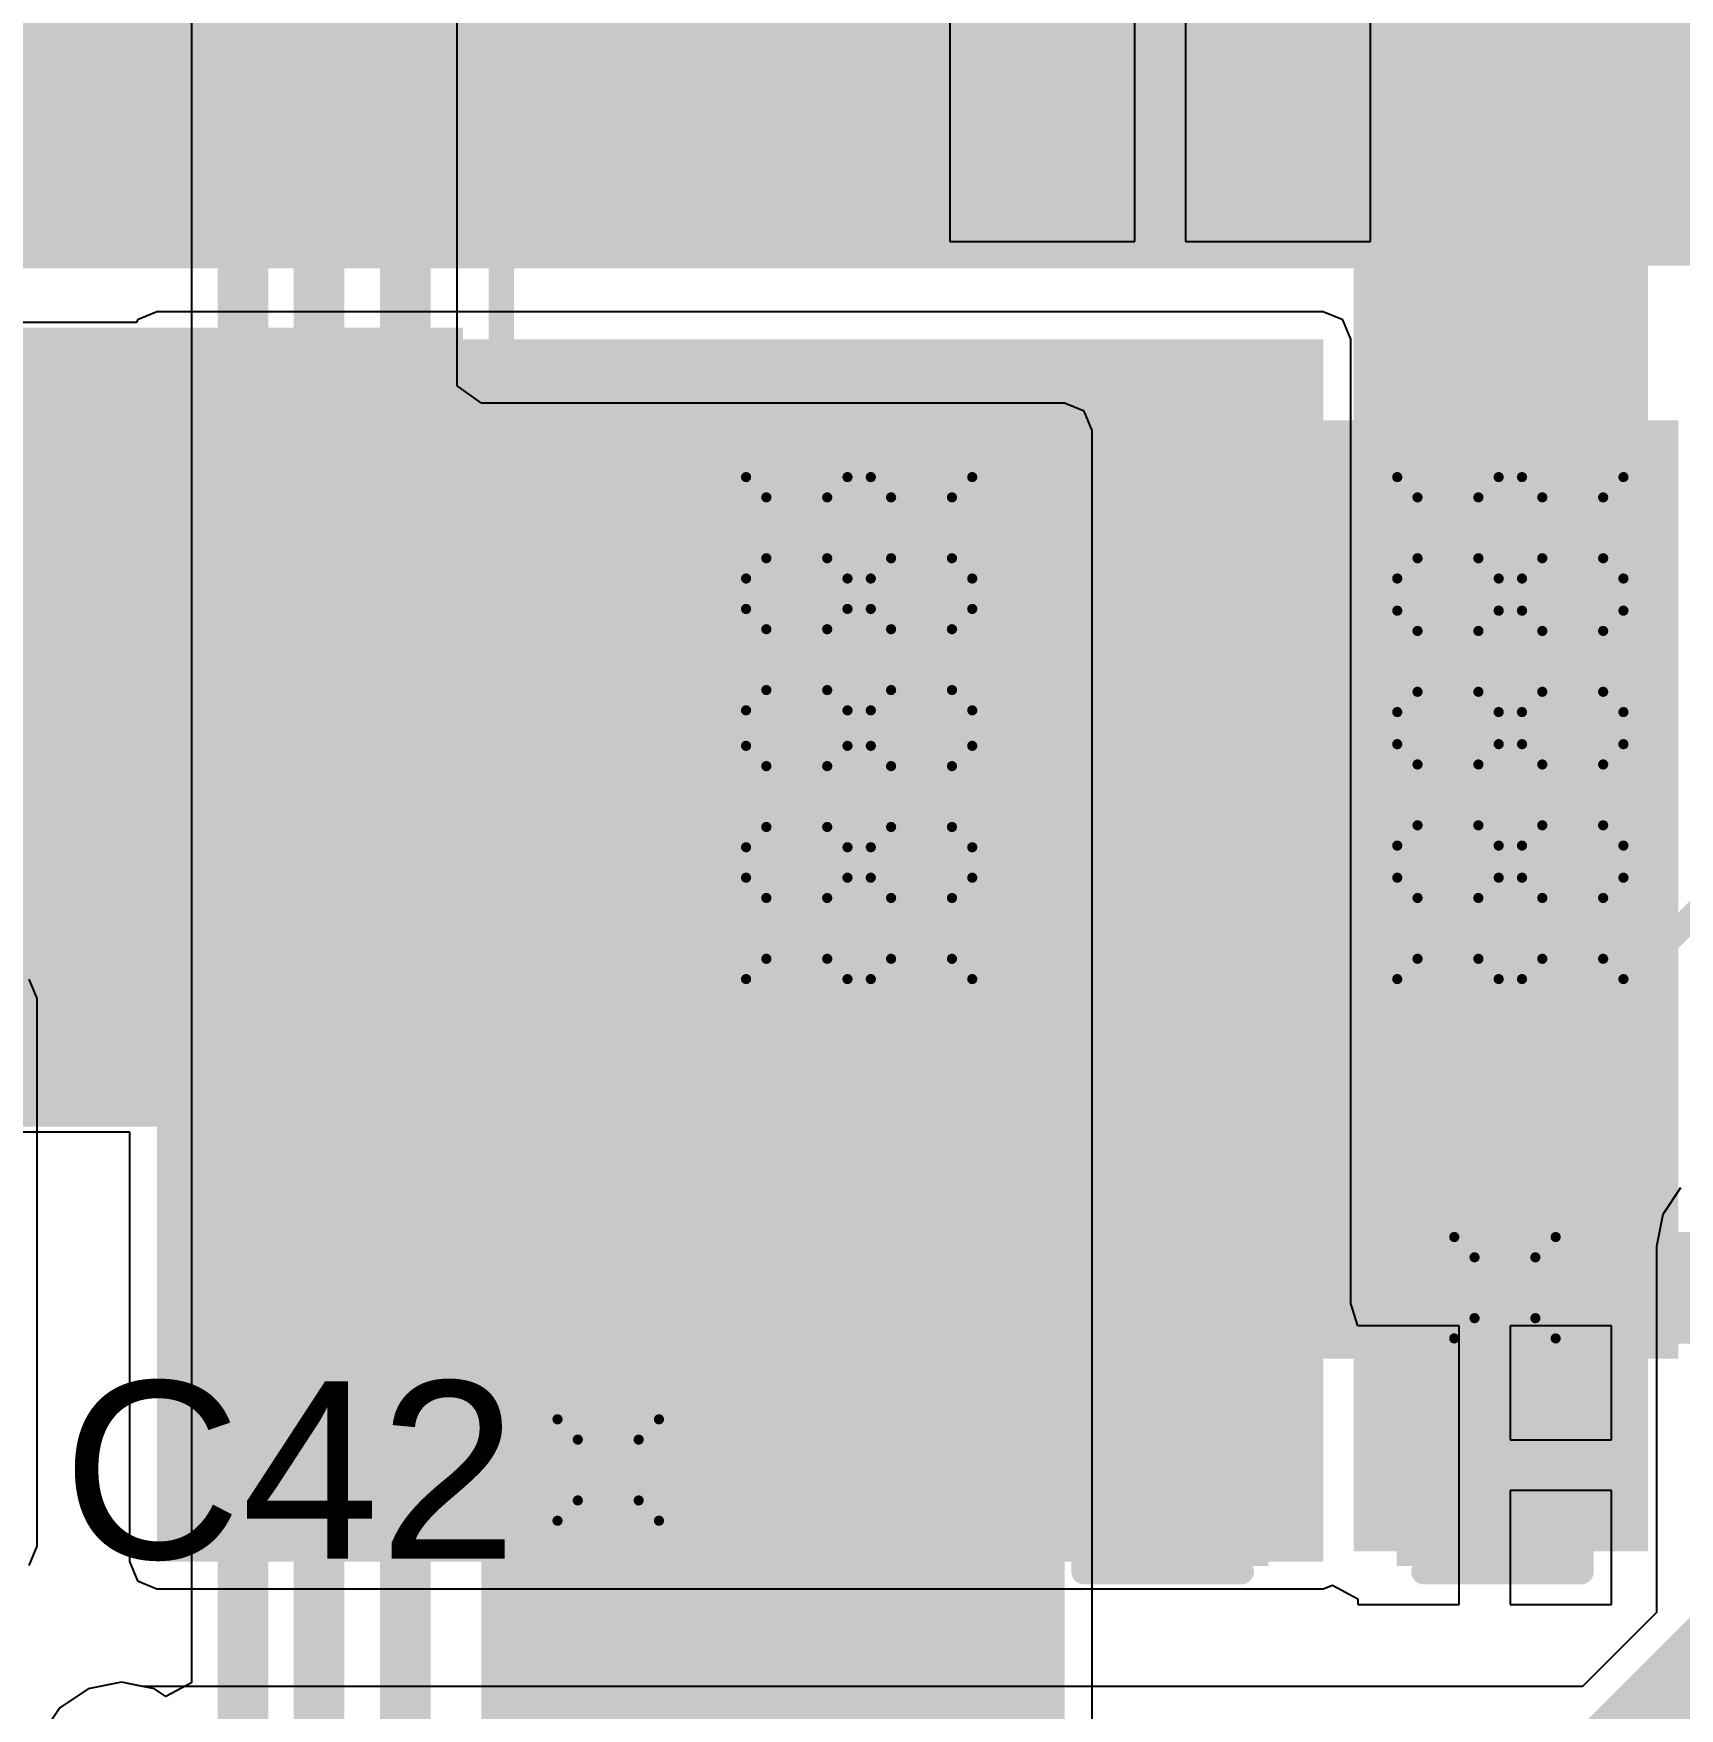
# Model space of a CAD drawing. Header units: inches. Extents: x -0.3 to 9.9, y -0.4 to 5.
# Drawn here: x 3.3147 to 3.6392, y 1.77 to 2.1003 of the extents above; entities that cross this region are included whole.
import ezdxf

# ---------------------------------------------------------------- set-up
doc = ezdxf.new("R2010")
doc.units = ezdxf.units.IN
doc.header["$MEASUREMENT"] = 0
for name, color, linetype in [('Bottom Layer', 5, 'Continuous'), ('Bottom Solder', 6, 'Continuous'), ('Drill Drawing', 1, 'Continuous'), ('Top Layer', 1, 'Continuous'), ('Top Overlay', 2, 'Continuous'), ('Top Paste', 8, 'Continuous'), ('Top Solder', 216, 'Continuous'), ('Via Holes', 16, 'Continuous')]:
    doc.layers.add(name, color=color, linetype=linetype)
doc.styles.add('Arial', font='', dxfattribs={"height": 0.2})
doc.styles.get('Arial').set_extended_font_data('Arial')

# ---------------------------------------------------------------- blocks, each defined once
blk = doc.blocks.new('20SVPF120M_42')
at = {"layer": 'Top Layer'}
for points in [[(-0.17913, 0.0315), (-0.04134, 0.0315), (-0.04134, -0.0315), (-0.17913, -0.0315)], [(0.04134, 0.0315), (0.17913, 0.0315), (0.17913, -0.0315), (0.04134, -0.0315)]]:
    blk.add_hatch(color=1, dxfattribs=at).paths.add_polyline_path(points)
at = {"layer": 'Top Paste'}
for points in [[(-0.17913, 0.0315), (-0.04134, 0.0315), (-0.04134, -0.0315), (-0.17913, -0.0315)], [(0.04134, 0.0315), (0.17913, 0.0315), (0.17913, -0.0315), (0.04134, -0.0315)]]:
    blk.add_hatch(color=8, dxfattribs=at).paths.add_polyline_path(points)
at = {"layer": 'Top Solder'}
for points in [[(-0.18313, 0.0355), (-0.03734, 0.0355), (-0.03734, -0.0355), (-0.18313, -0.0355)], [(0.03734, 0.0355), (0.18313, 0.0355), (0.18313, -0.0355), (0.03734, -0.0355)]]:
    blk.add_hatch(color=216, dxfattribs=at).paths.add_polyline_path(points)
at = {"layer": 'Top Overlay', "const_width": 0.005}
for points in [[(-0.07677, 0.12992), (-0.12992, 0.07677)], [(-0.07677, 0.12992), (0.12992, 0.12992)], [(-0.12992, 0.07677), (-0.12992, 0.04528)], [(-0.153, 0.064), (-0.153, 0.043)], [(-0.162, 0.053), (-0.144, 0.053)], [(-0.12992, -0.04528), (-0.12992, -0.07677)], [(-0.12992, -0.07677), (-0.07677, -0.12992)]]:
    blk.add_lwpolyline(points, dxfattribs=at)
at = {"layer": 'Top Overlay', "const_width": 0.0025}
for points in [[(-0.07802, 0.12992, 1), (-0.07552, 0.12992, 1)], [(-0.07802, 0.12992, 1), (-0.07552, 0.12992, 1)], [(-0.13117, 0.07677, 1), (-0.12867, 0.07677, 1)], [(-0.13117, 0.07677, 1), (-0.12867, 0.07677, 1)], [(-0.15425, 0.064, 1), (-0.15175, 0.064, 1)], [(-0.16325, 0.053, 1), (-0.16075, 0.053, 1)], [(-0.14525, 0.053, 1), (-0.14275, 0.053, 1)], [(-0.13117, 0.04528, 1), (-0.12867, 0.04528, 1)], [(-0.15425, 0.043, 1), (-0.15175, 0.043, 1)], [(-0.13117, -0.04528, 1), (-0.12867, -0.04528, 1)], [(-0.13117, -0.07677, 1), (-0.12867, -0.07677, 1)], [(-0.13117, -0.07677, 1), (-0.12867, -0.07677, 1)]]:
    blk.add_lwpolyline(points, format="xyb", close=True, dxfattribs=at)
blk = doc.blocks.new('SOT__223_59')
at = {"layer": 'Top Layer'}
blk.add_hatch(color=1, dxfattribs=at).paths.add_polyline_path([(-0.0748, 0.15945), (0.0748, 0.15945), (0.0748, 0.08071), (-0.0748, 0.08071)])
at = {"layer": 'Top Paste'}
blk.add_hatch(color=8, dxfattribs=at).paths.add_polyline_path([(-0.0748, 0.15945), (0.0748, 0.15945), (0.0748, 0.08071), (-0.0748, 0.08071)])
at = {"layer": 'Top Solder'}
blk.add_hatch(color=216, dxfattribs=at).paths.add_polyline_path([(-0.0788, 0.16345), (0.0788, 0.16345), (0.0788, 0.07671), (-0.0788, 0.07671)])
blk = doc.blocks.new('C___0603_212')
at = {"layer": 'Top Layer'}
for points in [[(-0.015, 0.0175), (-0.015, -0.0175), (-0.045, -0.0175), (-0.045, 0.0175)], [(0.045, 0.0175), (0.045, -0.0175), (0.015, -0.0175), (0.015, 0.0175)]]:
    blk.add_hatch(color=1, dxfattribs=at).paths.add_polyline_path(points)
at = {"layer": 'Top Paste'}
for points in [[(-0.015, 0.0175), (-0.015, -0.0175), (-0.045, -0.0175), (-0.045, 0.0175)], [(0.045, 0.0175), (0.045, -0.0175), (0.015, -0.0175), (0.015, 0.0175)]]:
    blk.add_hatch(color=8, dxfattribs=at).paths.add_polyline_path(points)
at = {"layer": 'Top Solder'}
for points in [[(-0.01264, 0.01986), (-0.01264, -0.01986), (-0.04736, -0.01986), (-0.04736, 0.01986)], [(0.04736, 0.01986), (0.04736, -0.01986), (0.01264, -0.01986), (0.01264, 0.01986)]]:
    blk.add_hatch(color=216, dxfattribs=at).paths.add_polyline_path(points)
at = {"layer": 'Top Overlay', "const_width": 0.005}
for points in [[(-0.018, 0.021), (-0.049, 0.021)], [(-0.049, 0.021), (-0.049, -0.021)], [(0.049, 0.021), (0.018, 0.021)], [(0.049, 0.021), (0.049, -0.021)], [(-0.018, -0.021), (-0.049, -0.021)], [(0.049, -0.021), (0.018, -0.021)]]:
    blk.add_lwpolyline(points, dxfattribs=at)
at = {"layer": 'Top Overlay', "const_width": 0.0025}
for points in [[(-0.05025, 0.021, 1), (-0.04775, 0.021, 1)], [(-0.05025, 0.021, 1), (-0.04775, 0.021, 1)], [(-0.01925, 0.021, 1), (-0.01675, 0.021, 1)], [(0.01675, 0.021, 1), (0.01925, 0.021, 1)], [(0.04775, 0.021, 1), (0.05025, 0.021, 1)], [(0.04775, 0.021, 1), (0.05025, 0.021, 1)], [(-0.05025, -0.021, 1), (-0.04775, -0.021, 1)], [(-0.05025, -0.021, 1), (-0.04775, -0.021, 1)], [(-0.01925, -0.021, 1), (-0.01675, -0.021, 1)], [(0.01675, -0.021, 1), (0.01925, -0.021, 1)], [(0.04775, -0.021, 1), (0.05025, -0.021, 1)], [(0.04775, -0.021, 1), (0.05025, -0.021, 1)]]:
    blk.add_lwpolyline(points, format="xyb", close=True, dxfattribs=at)

msp = doc.modelspace()

# ---------------------------------------------------------------- hatches: boundary and pattern name
at = {"layer": 'Bottom Layer'}
for points in [[(3.403, 1.646), (3.518, 1.646), (3.518, 2.022), (3.403, 2.022)], [(3.565, 1.83895), (3.639, 1.83895), (3.639, 2.024), (3.565, 2.024)]]:
    msp.add_hatch(color=5, dxfattribs=at).paths.add_polyline_path(points)
h = msp.add_hatch(color=5, dxfattribs=at)
edge = h.paths.add_edge_path()
edge.add_arc((3.46518, 2.00282), 0.01181, 0, 360)
h = msp.add_hatch(color=5, dxfattribs=at)
edge = h.paths.add_edge_path()
edge.add_arc((3.48978, 2.00282), 0.01181, 0, 360)
h = msp.add_hatch(color=5, dxfattribs=at)
edge = h.paths.add_edge_path()
edge.add_arc((3.59358, 2.00282), 0.01181, 0, 360)
h = msp.add_hatch(color=5, dxfattribs=at)
edge = h.paths.add_edge_path()
edge.add_arc((3.61818, 2.00282), 0.01181, 0, 360)
h = msp.add_hatch(color=5, dxfattribs=at)
edge = h.paths.add_edge_path()
edge.add_arc((3.46518, 1.97682), 0.01181, 0, 360)
h = msp.add_hatch(color=5, dxfattribs=at)
edge = h.paths.add_edge_path()
edge.add_arc((3.48978, 1.97682), 0.01181, 0, 360)
h = msp.add_hatch(color=5, dxfattribs=at)
edge = h.paths.add_edge_path()
edge.add_arc((3.59358, 1.97648), 0.01181, 0, 360)
h = msp.add_hatch(color=5, dxfattribs=at)
edge = h.paths.add_edge_path()
edge.add_arc((3.61818, 1.97648), 0.01181, 0, 360)
h = msp.add_hatch(color=5, dxfattribs=at)
edge = h.paths.add_edge_path()
edge.add_arc((3.46518, 1.94982), 0.01181, 0, 360)
h = msp.add_hatch(color=5, dxfattribs=at)
edge = h.paths.add_edge_path()
edge.add_arc((3.48978, 1.94982), 0.01181, 0, 360)
h = msp.add_hatch(color=5, dxfattribs=at)
edge = h.paths.add_edge_path()
edge.add_arc((3.59358, 1.95015), 0.01181, 0, 360)
h = msp.add_hatch(color=5, dxfattribs=at)
edge = h.paths.add_edge_path()
edge.add_arc((3.61818, 1.95015), 0.01181, 0, 360)
h = msp.add_hatch(color=5, dxfattribs=at)
edge = h.paths.add_edge_path()
edge.add_arc((3.46518, 1.92382), 0.01181, 0, 360)
h = msp.add_hatch(color=5, dxfattribs=at)
edge = h.paths.add_edge_path()
edge.add_arc((3.48978, 1.92382), 0.01181, 0, 360)
h = msp.add_hatch(color=5, dxfattribs=at)
edge = h.paths.add_edge_path()
edge.add_arc((3.59358, 1.92382), 0.01181, 0, 360)
h = msp.add_hatch(color=5, dxfattribs=at)
edge = h.paths.add_edge_path()
edge.add_arc((3.61818, 1.92382), 0.01181, 0, 360)
h = msp.add_hatch(color=5, dxfattribs=at)
edge = h.paths.add_edge_path()
edge.add_arc((3.60482, 1.85295), 0.01181, 0, 360)
h = msp.add_hatch(color=5, dxfattribs=at)
edge = h.paths.add_edge_path()
edge.add_arc((3.428, 1.817), 0.01181, 0, 360)
at = {"layer": 'Bottom Solder'}
h = msp.add_hatch(color=6, dxfattribs=at)
edge = h.paths.add_edge_path()
edge.add_arc((3.46518, 2.00282), 0.00591, 0, 360)
h = msp.add_hatch(color=6, dxfattribs=at)
edge = h.paths.add_edge_path()
edge.add_arc((3.48978, 2.00282), 0.00591, 0, 360)
h = msp.add_hatch(color=6, dxfattribs=at)
edge = h.paths.add_edge_path()
edge.add_arc((3.59358, 2.00282), 0.00591, 0, 360)
h = msp.add_hatch(color=6, dxfattribs=at)
edge = h.paths.add_edge_path()
edge.add_arc((3.61818, 2.00282), 0.00591, 0, 360)
h = msp.add_hatch(color=6, dxfattribs=at)
edge = h.paths.add_edge_path()
edge.add_arc((3.46518, 1.97682), 0.00591, 0, 360)
h = msp.add_hatch(color=6, dxfattribs=at)
edge = h.paths.add_edge_path()
edge.add_arc((3.48978, 1.97682), 0.00591, 0, 360)
h = msp.add_hatch(color=6, dxfattribs=at)
edge = h.paths.add_edge_path()
edge.add_arc((3.59358, 1.97648), 0.00591, 0, 360)
h = msp.add_hatch(color=6, dxfattribs=at)
edge = h.paths.add_edge_path()
edge.add_arc((3.61818, 1.97648), 0.00591, 0, 360)
h = msp.add_hatch(color=6, dxfattribs=at)
edge = h.paths.add_edge_path()
edge.add_arc((3.46518, 1.94982), 0.00591, 0, 360)
h = msp.add_hatch(color=6, dxfattribs=at)
edge = h.paths.add_edge_path()
edge.add_arc((3.48978, 1.94982), 0.00591, 0, 360)
h = msp.add_hatch(color=6, dxfattribs=at)
edge = h.paths.add_edge_path()
edge.add_arc((3.59358, 1.95015), 0.00591, 0, 360)
h = msp.add_hatch(color=6, dxfattribs=at)
edge = h.paths.add_edge_path()
edge.add_arc((3.61818, 1.95015), 0.00591, 0, 360)
h = msp.add_hatch(color=6, dxfattribs=at)
edge = h.paths.add_edge_path()
edge.add_arc((3.46518, 1.92382), 0.00591, 0, 360)
h = msp.add_hatch(color=6, dxfattribs=at)
edge = h.paths.add_edge_path()
edge.add_arc((3.48978, 1.92382), 0.00591, 0, 360)
h = msp.add_hatch(color=6, dxfattribs=at)
edge = h.paths.add_edge_path()
edge.add_arc((3.59358, 1.92382), 0.00591, 0, 360)
h = msp.add_hatch(color=6, dxfattribs=at)
edge = h.paths.add_edge_path()
edge.add_arc((3.61818, 1.92382), 0.00591, 0, 360)
h = msp.add_hatch(color=6, dxfattribs=at)
edge = h.paths.add_edge_path()
edge.add_arc((3.60482, 1.85295), 0.00591, 0, 360)
h = msp.add_hatch(color=6, dxfattribs=at)
edge = h.paths.add_edge_path()
edge.add_arc((3.428, 1.817), 0.00591, 0, 360)
at = {"layer": 'Top Layer'}
for points in [[(3.018, 2.054), (3.57582, 2.054), (3.57582, 2.57695), (3.018, 2.57695)], [(3.47282, 2.05452), (3.80382, 2.05452), (3.80382, 2.42795), (3.47282, 2.42795)], [(3.575, 1.80095), (3.633, 1.80095), (3.633, 2.07595), (3.575, 2.07595)], [(3.339, 1.79895), (3.569, 1.79895), (3.569, 2.04), (3.339, 2.04)], [(3.075, 1.919), (3.321, 1.919), (3.321, 2.002), (3.075, 2.002)]]:
    msp.add_hatch(color=1, dxfattribs=at).paths.add_polyline_path(points)
h = msp.add_hatch(color=1, dxfattribs=at)
edge = h.paths.add_edge_path()
edge.add_arc((3.46518, 2.00282), 0.01181, 0, 360)
h = msp.add_hatch(color=1, dxfattribs=at)
edge = h.paths.add_edge_path()
edge.add_arc((3.48978, 2.00282), 0.01181, 0, 360)
h = msp.add_hatch(color=1, dxfattribs=at)
edge = h.paths.add_edge_path()
edge.add_arc((3.59358, 2.00282), 0.01181, 0, 360)
h = msp.add_hatch(color=1, dxfattribs=at)
edge = h.paths.add_edge_path()
edge.add_arc((3.61818, 2.00282), 0.01181, 0, 360)
h = msp.add_hatch(color=1, dxfattribs=at)
edge = h.paths.add_edge_path()
edge.add_arc((3.46518, 1.97682), 0.01181, 0, 360)
h = msp.add_hatch(color=1, dxfattribs=at)
edge = h.paths.add_edge_path()
edge.add_arc((3.48978, 1.97682), 0.01181, 0, 360)
h = msp.add_hatch(color=1, dxfattribs=at)
edge = h.paths.add_edge_path()
edge.add_arc((3.59358, 1.97648), 0.01181, 0, 360)
h = msp.add_hatch(color=1, dxfattribs=at)
edge = h.paths.add_edge_path()
edge.add_arc((3.61818, 1.97648), 0.01181, 0, 360)
h = msp.add_hatch(color=1, dxfattribs=at)
edge = h.paths.add_edge_path()
edge.add_arc((3.46518, 1.94982), 0.01181, 0, 360)
h = msp.add_hatch(color=1, dxfattribs=at)
edge = h.paths.add_edge_path()
edge.add_arc((3.48978, 1.94982), 0.01181, 0, 360)
h = msp.add_hatch(color=1, dxfattribs=at)
edge = h.paths.add_edge_path()
edge.add_arc((3.59358, 1.95015), 0.01181, 0, 360)
h = msp.add_hatch(color=1, dxfattribs=at)
edge = h.paths.add_edge_path()
edge.add_arc((3.61818, 1.95015), 0.01181, 0, 360)
h = msp.add_hatch(color=1, dxfattribs=at)
edge = h.paths.add_edge_path()
edge.add_arc((3.46518, 1.92382), 0.01181, 0, 360)
h = msp.add_hatch(color=1, dxfattribs=at)
edge = h.paths.add_edge_path()
edge.add_arc((3.48978, 1.92382), 0.01181, 0, 360)
h = msp.add_hatch(color=1, dxfattribs=at)
edge = h.paths.add_edge_path()
edge.add_arc((3.59358, 1.92382), 0.01181, 0, 360)
h = msp.add_hatch(color=1, dxfattribs=at)
edge = h.paths.add_edge_path()
edge.add_arc((3.61818, 1.92382), 0.01181, 0, 360)
h = msp.add_hatch(color=1, dxfattribs=at)
edge = h.paths.add_edge_path()
edge.add_arc((3.60482, 1.85295), 0.01181, 0, 360)
h = msp.add_hatch(color=1, dxfattribs=at)
edge = h.paths.add_edge_path()
edge.add_arc((3.428, 1.817), 0.01181, 0, 360)
at = {"layer": 'Top Solder'}
h = msp.add_hatch(color=216, dxfattribs=at)
edge = h.paths.add_edge_path()
edge.add_arc((3.46518, 2.00282), 0.00591, 0, 360)
h = msp.add_hatch(color=216, dxfattribs=at)
edge = h.paths.add_edge_path()
edge.add_arc((3.48978, 2.00282), 0.00591, 0, 360)
h = msp.add_hatch(color=216, dxfattribs=at)
edge = h.paths.add_edge_path()
edge.add_arc((3.59358, 2.00282), 0.00591, 0, 360)
h = msp.add_hatch(color=216, dxfattribs=at)
edge = h.paths.add_edge_path()
edge.add_arc((3.61818, 2.00282), 0.00591, 0, 360)
h = msp.add_hatch(color=216, dxfattribs=at)
edge = h.paths.add_edge_path()
edge.add_arc((3.46518, 1.97682), 0.00591, 0, 360)
h = msp.add_hatch(color=216, dxfattribs=at)
edge = h.paths.add_edge_path()
edge.add_arc((3.48978, 1.97682), 0.00591, 0, 360)
h = msp.add_hatch(color=216, dxfattribs=at)
edge = h.paths.add_edge_path()
edge.add_arc((3.59358, 1.97648), 0.00591, 0, 360)
h = msp.add_hatch(color=216, dxfattribs=at)
edge = h.paths.add_edge_path()
edge.add_arc((3.61818, 1.97648), 0.00591, 0, 360)
h = msp.add_hatch(color=216, dxfattribs=at)
edge = h.paths.add_edge_path()
edge.add_arc((3.46518, 1.94982), 0.00591, 0, 360)
h = msp.add_hatch(color=216, dxfattribs=at)
edge = h.paths.add_edge_path()
edge.add_arc((3.48978, 1.94982), 0.00591, 0, 360)
h = msp.add_hatch(color=216, dxfattribs=at)
edge = h.paths.add_edge_path()
edge.add_arc((3.59358, 1.95015), 0.00591, 0, 360)
h = msp.add_hatch(color=216, dxfattribs=at)
edge = h.paths.add_edge_path()
edge.add_arc((3.61818, 1.95015), 0.00591, 0, 360)
h = msp.add_hatch(color=216, dxfattribs=at)
edge = h.paths.add_edge_path()
edge.add_arc((3.46518, 1.92382), 0.00591, 0, 360)
h = msp.add_hatch(color=216, dxfattribs=at)
edge = h.paths.add_edge_path()
edge.add_arc((3.48978, 1.92382), 0.00591, 0, 360)
h = msp.add_hatch(color=216, dxfattribs=at)
edge = h.paths.add_edge_path()
edge.add_arc((3.59358, 1.92382), 0.00591, 0, 360)
h = msp.add_hatch(color=216, dxfattribs=at)
edge = h.paths.add_edge_path()
edge.add_arc((3.61818, 1.92382), 0.00591, 0, 360)
h = msp.add_hatch(color=216, dxfattribs=at)
edge = h.paths.add_edge_path()
edge.add_arc((3.60482, 1.85295), 0.00591, 0, 360)
h = msp.add_hatch(color=216, dxfattribs=at)
edge = h.paths.add_edge_path()
edge.add_arc((3.428, 1.817), 0.00591, 0, 360)
at = {"layer": 'Via Holes'}
h = msp.add_hatch(color=7, dxfattribs=at)
edge = h.paths.add_edge_path()
edge.add_arc((3.46518, 2.00282), 0.00591, 0, 360)
h = msp.add_hatch(color=7, dxfattribs=at)
edge = h.paths.add_edge_path()
edge.add_arc((3.48978, 2.00282), 0.00591, 0, 360)
h = msp.add_hatch(color=7, dxfattribs=at)
edge = h.paths.add_edge_path()
edge.add_arc((3.59358, 2.00282), 0.00591, 0, 360)
h = msp.add_hatch(color=7, dxfattribs=at)
edge = h.paths.add_edge_path()
edge.add_arc((3.61818, 2.00282), 0.00591, 0, 360)
h = msp.add_hatch(color=7, dxfattribs=at)
edge = h.paths.add_edge_path()
edge.add_arc((3.46518, 1.97682), 0.00591, 0, 360)
h = msp.add_hatch(color=7, dxfattribs=at)
edge = h.paths.add_edge_path()
edge.add_arc((3.48978, 1.97682), 0.00591, 0, 360)
h = msp.add_hatch(color=7, dxfattribs=at)
edge = h.paths.add_edge_path()
edge.add_arc((3.59358, 1.97648), 0.00591, 0, 360)
h = msp.add_hatch(color=7, dxfattribs=at)
edge = h.paths.add_edge_path()
edge.add_arc((3.61818, 1.97648), 0.00591, 0, 360)
h = msp.add_hatch(color=7, dxfattribs=at)
edge = h.paths.add_edge_path()
edge.add_arc((3.46518, 1.94982), 0.00591, 0, 360)
h = msp.add_hatch(color=7, dxfattribs=at)
edge = h.paths.add_edge_path()
edge.add_arc((3.48978, 1.94982), 0.00591, 0, 360)
h = msp.add_hatch(color=7, dxfattribs=at)
edge = h.paths.add_edge_path()
edge.add_arc((3.59358, 1.95015), 0.00591, 0, 360)
h = msp.add_hatch(color=7, dxfattribs=at)
edge = h.paths.add_edge_path()
edge.add_arc((3.61818, 1.95015), 0.00591, 0, 360)
h = msp.add_hatch(color=7, dxfattribs=at)
edge = h.paths.add_edge_path()
edge.add_arc((3.46518, 1.92382), 0.00591, 0, 360)
h = msp.add_hatch(color=7, dxfattribs=at)
edge = h.paths.add_edge_path()
edge.add_arc((3.48978, 1.92382), 0.00591, 0, 360)
h = msp.add_hatch(color=7, dxfattribs=at)
edge = h.paths.add_edge_path()
edge.add_arc((3.59358, 1.92382), 0.00591, 0, 360)
h = msp.add_hatch(color=7, dxfattribs=at)
edge = h.paths.add_edge_path()
edge.add_arc((3.61818, 1.92382), 0.00591, 0, 360)
h = msp.add_hatch(color=7, dxfattribs=at)
edge = h.paths.add_edge_path()
edge.add_arc((3.60482, 1.85295), 0.00591, 0, 360)
h = msp.add_hatch(color=7, dxfattribs=at)
edge = h.paths.add_edge_path()
edge.add_arc((3.428, 1.817), 0.00591, 0, 360)

# ---------------------------------------------------------------- linework, layer by layer
at = {"layer": 'Bottom Layer'}
for p, q in [((3.3458, 2.58734), (3.3458, 1.77501)), ((3.3982, 2.03083), (3.3982, 2.4809)), ((3.403, 2.02741), (3.3982, 2.03083)), ((3.518, 2.02741), (3.403, 2.02741)), ((3.52183, 2.02583), (3.518, 2.02741)), ((3.52341, 2.022), (3.52183, 2.02583)), ((3.52341, 1.646), (3.52341, 2.022)), ((3.31541, 1.91), (3.31383, 1.91383)), ((3.31541, 1.802), (3.31541, 1.91)), ((3.31383, 1.79817), (3.31541, 1.802)), ((3.332, 1.77514), (3.32544, 1.77384)), ((3.33856, 1.77384), (3.332, 1.77514)), ((3.3458, 1.77501), (3.3408, 1.77234)), ((3.32544, 1.77384), (3.31988, 1.77012)), ((3.3408, 1.77234), (3.33856, 1.77384)), ((3.31988, 1.77012), (3.31616, 1.76456))]:
    msp.add_line(p, q, dxfattribs=at)
for points, const_width in [([(3.356, 1.25092), (3.356, 2.58734)], 0.01), ([(3.371, 1.24471), (3.371, 2.58113)], 0.01), ([(3.388, 1.2405), (3.388, 2.48513)], 0.01), ([(3.58882, 1.85295), (3.60482, 1.85295)], 0.022), ([(3.60482, 1.85295), (3.747, 1.85295)], 0.022), ([(3.42782, 1.83295), (3.429, 1.83177)], 0.018), ([(3.429, 1.687), (3.429, 1.83177)], 0.018)]:
    msp.add_lwpolyline(points, dxfattribs=dict(at, const_width=const_width))
for points, const_width in [([(3.58332, 1.85295, 1), (3.59432, 1.85295, 1)], 0.011), ([(3.59932, 1.85295, 1), (3.61032, 1.85295, 1)], 0.011), ([(3.59932, 1.85295, 1), (3.61032, 1.85295, 1)], 0.011), ([(3.42332, 1.83295, 1), (3.43232, 1.83295, 1)], 0.009), ([(3.4245, 1.83177, 1), (3.4335, 1.83177, 1)], 0.009), ([(3.4245, 1.83177, 1), (3.4335, 1.83177, 1)], 0.009)]:
    msp.add_lwpolyline(points, format="xyb", close=True, dxfattribs=dict(at, const_width=const_width))
at = {"layer": 'Drill Drawing', "const_width": 0.002}
for points in [[(3.45518, 2.01282), (3.47518, 2.01282)], [(3.45518, 1.99282), (3.45518, 2.01282)], [(3.47518, 1.99282), (3.47518, 2.01282)], [(3.47978, 2.01282), (3.49978, 2.01282)], [(3.47978, 1.99282), (3.47978, 2.01282)], [(3.49978, 1.99282), (3.49978, 2.01282)], [(3.58358, 2.01282), (3.60358, 2.01282)], [(3.58358, 1.99282), (3.58358, 2.01282)], [(3.60358, 1.99282), (3.60358, 2.01282)], [(3.60818, 2.01282), (3.62818, 2.01282)], [(3.60818, 1.99282), (3.60818, 2.01282)], [(3.62818, 1.99282), (3.62818, 2.01282)], [(3.45918, 2.00882), (3.47118, 2.00882)], [(3.45918, 1.99682), (3.45918, 2.00882)], [(3.47118, 1.99682), (3.47118, 2.00882)], [(3.48378, 2.00882), (3.49578, 2.00882)], [(3.48378, 1.99682), (3.48378, 2.00882)], [(3.49578, 1.99682), (3.49578, 2.00882)], [(3.58758, 2.00882), (3.59958, 2.00882)], [(3.58758, 1.99682), (3.58758, 2.00882)], [(3.59958, 1.99682), (3.59958, 2.00882)], [(3.61218, 2.00882), (3.62418, 2.00882)], [(3.61218, 1.99682), (3.61218, 2.00882)], [(3.62418, 1.99682), (3.62418, 2.00882)], [(3.45918, 1.99682), (3.47118, 1.99682)], [(3.48378, 1.99682), (3.49578, 1.99682)], [(3.58758, 1.99682), (3.59958, 1.99682)], [(3.61218, 1.99682), (3.62418, 1.99682)], [(3.45518, 1.99282), (3.47518, 1.99282)], [(3.47978, 1.99282), (3.49978, 1.99282)], [(3.58358, 1.99282), (3.60358, 1.99282)], [(3.60818, 1.99282), (3.62818, 1.99282)], [(3.45518, 1.98682), (3.47518, 1.98682)], [(3.45518, 1.96682), (3.45518, 1.98682)], [(3.47518, 1.96682), (3.47518, 1.98682)], [(3.47978, 1.98682), (3.49978, 1.98682)], [(3.47978, 1.96682), (3.47978, 1.98682)], [(3.49978, 1.96682), (3.49978, 1.98682)], [(3.58358, 1.98648), (3.60358, 1.98648)], [(3.58358, 1.96648), (3.58358, 1.98648)], [(3.60358, 1.96648), (3.60358, 1.98648)], [(3.60818, 1.98648), (3.62818, 1.98648)], [(3.60818, 1.96648), (3.60818, 1.98648)], [(3.62818, 1.96648), (3.62818, 1.98648)], [(3.45918, 1.98282), (3.47118, 1.98282)], [(3.45918, 1.97082), (3.45918, 1.98282)], [(3.47118, 1.97082), (3.47118, 1.98282)], [(3.48378, 1.98282), (3.49578, 1.98282)], [(3.48378, 1.97082), (3.48378, 1.98282)], [(3.49578, 1.97082), (3.49578, 1.98282)], [(3.58758, 1.98248), (3.59958, 1.98248)], [(3.58758, 1.97048), (3.58758, 1.98248)], [(3.59958, 1.97048), (3.59958, 1.98248)], [(3.61218, 1.98248), (3.62418, 1.98248)], [(3.61218, 1.97048), (3.61218, 1.98248)], [(3.62418, 1.97048), (3.62418, 1.98248)], [(3.45918, 1.97082), (3.47118, 1.97082)], [(3.48378, 1.97082), (3.49578, 1.97082)], [(3.58758, 1.97048), (3.59958, 1.97048)], [(3.61218, 1.97048), (3.62418, 1.97048)], [(3.45518, 1.96682), (3.47518, 1.96682)], [(3.47978, 1.96682), (3.49978, 1.96682)], [(3.58358, 1.96648), (3.60358, 1.96648)], [(3.60818, 1.96648), (3.62818, 1.96648)], [(3.45518, 1.95982), (3.47518, 1.95982)], [(3.45518, 1.93982), (3.45518, 1.95982)], [(3.47518, 1.93982), (3.47518, 1.95982)], [(3.47978, 1.95982), (3.49978, 1.95982)], [(3.47978, 1.93982), (3.47978, 1.95982)], [(3.49978, 1.93982), (3.49978, 1.95982)], [(3.58358, 1.96015), (3.60358, 1.96015)], [(3.58358, 1.94015), (3.58358, 1.96015)], [(3.60358, 1.94015), (3.60358, 1.96015)], [(3.60818, 1.96015), (3.62818, 1.96015)], [(3.60818, 1.94015), (3.60818, 1.96015)], [(3.62818, 1.94015), (3.62818, 1.96015)], [(3.45918, 1.95582), (3.47118, 1.95582)], [(3.45918, 1.94382), (3.45918, 1.95582)], [(3.47118, 1.94382), (3.47118, 1.95582)], [(3.48378, 1.95582), (3.49578, 1.95582)], [(3.48378, 1.94382), (3.48378, 1.95582)], [(3.49578, 1.94382), (3.49578, 1.95582)], [(3.58758, 1.95615), (3.59958, 1.95615)], [(3.58758, 1.94415), (3.58758, 1.95615)], [(3.59958, 1.94415), (3.59958, 1.95615)], [(3.61218, 1.95615), (3.62418, 1.95615)], [(3.61218, 1.94415), (3.61218, 1.95615)], [(3.62418, 1.94415), (3.62418, 1.95615)], [(3.45918, 1.94382), (3.47118, 1.94382)], [(3.48378, 1.94382), (3.49578, 1.94382)], [(3.58758, 1.94415), (3.59958, 1.94415)], [(3.61218, 1.94415), (3.62418, 1.94415)], [(3.45518, 1.93982), (3.47518, 1.93982)], [(3.47978, 1.93982), (3.49978, 1.93982)], [(3.58358, 1.94015), (3.60358, 1.94015)], [(3.60818, 1.94015), (3.62818, 1.94015)], [(3.45518, 1.93382), (3.47518, 1.93382)], [(3.45518, 1.91382), (3.45518, 1.93382)], [(3.47518, 1.91382), (3.47518, 1.93382)], [(3.47978, 1.93382), (3.49978, 1.93382)], [(3.47978, 1.91382), (3.47978, 1.93382)], [(3.49978, 1.91382), (3.49978, 1.93382)], [(3.58358, 1.93382), (3.60358, 1.93382)], [(3.58358, 1.91382), (3.58358, 1.93382)], [(3.60358, 1.91382), (3.60358, 1.93382)], [(3.60818, 1.93382), (3.62818, 1.93382)], [(3.60818, 1.91382), (3.60818, 1.93382)], [(3.62818, 1.91382), (3.62818, 1.93382)], [(3.45918, 1.92982), (3.47118, 1.92982)], [(3.45918, 1.91782), (3.45918, 1.92982)], [(3.47118, 1.91782), (3.47118, 1.92982)], [(3.48378, 1.92982), (3.49578, 1.92982)], [(3.48378, 1.91782), (3.48378, 1.92982)], [(3.49578, 1.91782), (3.49578, 1.92982)], [(3.58758, 1.92982), (3.59958, 1.92982)], [(3.58758, 1.91782), (3.58758, 1.92982)], [(3.59958, 1.91782), (3.59958, 1.92982)], [(3.61218, 1.92982), (3.62418, 1.92982)], [(3.61218, 1.91782), (3.61218, 1.92982)], [(3.62418, 1.91782), (3.62418, 1.92982)], [(3.45918, 1.91782), (3.47118, 1.91782)], [(3.48378, 1.91782), (3.49578, 1.91782)], [(3.58758, 1.91782), (3.59958, 1.91782)], [(3.61218, 1.91782), (3.62418, 1.91782)], [(3.45518, 1.91382), (3.47518, 1.91382)], [(3.47978, 1.91382), (3.49978, 1.91382)], [(3.58358, 1.91382), (3.60358, 1.91382)], [(3.60818, 1.91382), (3.62818, 1.91382)], [(3.59482, 1.86295), (3.61482, 1.86295)], [(3.59482, 1.84295), (3.59482, 1.86295)], [(3.61482, 1.84295), (3.61482, 1.86295)], [(3.59882, 1.85895), (3.61082, 1.85895)], [(3.59882, 1.84695), (3.59882, 1.85895)], [(3.61082, 1.84695), (3.61082, 1.85895)], [(3.59882, 1.84695), (3.61082, 1.84695)], [(3.59482, 1.84295), (3.61482, 1.84295)], [(3.418, 1.827), (3.438, 1.827)], [(3.418, 1.807), (3.418, 1.827)], [(3.438, 1.807), (3.438, 1.827)], [(3.422, 1.823), (3.434, 1.823)], [(3.422, 1.811), (3.422, 1.823)], [(3.434, 1.811), (3.434, 1.823)], [(3.422, 1.811), (3.434, 1.811)], [(3.418, 1.807), (3.438, 1.807)]]:
    msp.add_lwpolyline(points, dxfattribs=at)
at = {"layer": 'Drill Drawing', "const_width": 0.001}
for points in [[(3.45468, 2.01282, 1), (3.45568, 2.01282, 1)], [(3.45468, 2.01282, 1), (3.45568, 2.01282, 1)], [(3.47468, 2.01282, 1), (3.47568, 2.01282, 1)], [(3.47468, 2.01282, 1), (3.47568, 2.01282, 1)], [(3.47928, 2.01282, 1), (3.48028, 2.01282, 1)], [(3.47928, 2.01282, 1), (3.48028, 2.01282, 1)], [(3.49928, 2.01282, 1), (3.50028, 2.01282, 1)], [(3.49928, 2.01282, 1), (3.50028, 2.01282, 1)], [(3.58308, 2.01282, 1), (3.58408, 2.01282, 1)], [(3.58308, 2.01282, 1), (3.58408, 2.01282, 1)], [(3.60308, 2.01282, 1), (3.60408, 2.01282, 1)], [(3.60308, 2.01282, 1), (3.60408, 2.01282, 1)], [(3.60768, 2.01282, 1), (3.60868, 2.01282, 1)], [(3.60768, 2.01282, 1), (3.60868, 2.01282, 1)], [(3.62768, 2.01282, 1), (3.62868, 2.01282, 1)], [(3.62768, 2.01282, 1), (3.62868, 2.01282, 1)], [(3.45868, 2.00882, 1), (3.45968, 2.00882, 1)], [(3.45868, 2.00882, 1), (3.45968, 2.00882, 1)], [(3.47068, 2.00882, 1), (3.47168, 2.00882, 1)], [(3.47068, 2.00882, 1), (3.47168, 2.00882, 1)], [(3.48328, 2.00882, 1), (3.48428, 2.00882, 1)], [(3.48328, 2.00882, 1), (3.48428, 2.00882, 1)], [(3.49528, 2.00882, 1), (3.49628, 2.00882, 1)], [(3.49528, 2.00882, 1), (3.49628, 2.00882, 1)], [(3.58708, 2.00882, 1), (3.58808, 2.00882, 1)], [(3.58708, 2.00882, 1), (3.58808, 2.00882, 1)], [(3.59908, 2.00882, 1), (3.60008, 2.00882, 1)], [(3.59908, 2.00882, 1), (3.60008, 2.00882, 1)], [(3.61168, 2.00882, 1), (3.61268, 2.00882, 1)], [(3.61168, 2.00882, 1), (3.61268, 2.00882, 1)], [(3.62368, 2.00882, 1), (3.62468, 2.00882, 1)], [(3.62368, 2.00882, 1), (3.62468, 2.00882, 1)], [(3.45868, 1.99682, 1), (3.45968, 1.99682, 1)], [(3.45868, 1.99682, 1), (3.45968, 1.99682, 1)], [(3.47068, 1.99682, 1), (3.47168, 1.99682, 1)], [(3.47068, 1.99682, 1), (3.47168, 1.99682, 1)], [(3.48328, 1.99682, 1), (3.48428, 1.99682, 1)], [(3.48328, 1.99682, 1), (3.48428, 1.99682, 1)], [(3.49528, 1.99682, 1), (3.49628, 1.99682, 1)], [(3.49528, 1.99682, 1), (3.49628, 1.99682, 1)], [(3.58708, 1.99682, 1), (3.58808, 1.99682, 1)], [(3.58708, 1.99682, 1), (3.58808, 1.99682, 1)], [(3.59908, 1.99682, 1), (3.60008, 1.99682, 1)], [(3.59908, 1.99682, 1), (3.60008, 1.99682, 1)], [(3.61168, 1.99682, 1), (3.61268, 1.99682, 1)], [(3.61168, 1.99682, 1), (3.61268, 1.99682, 1)], [(3.62368, 1.99682, 1), (3.62468, 1.99682, 1)], [(3.62368, 1.99682, 1), (3.62468, 1.99682, 1)], [(3.45468, 1.99282, 1), (3.45568, 1.99282, 1)], [(3.45468, 1.99282, 1), (3.45568, 1.99282, 1)], [(3.47468, 1.99282, 1), (3.47568, 1.99282, 1)], [(3.47468, 1.99282, 1), (3.47568, 1.99282, 1)], [(3.47928, 1.99282, 1), (3.48028, 1.99282, 1)], [(3.47928, 1.99282, 1), (3.48028, 1.99282, 1)], [(3.49928, 1.99282, 1), (3.50028, 1.99282, 1)], [(3.49928, 1.99282, 1), (3.50028, 1.99282, 1)], [(3.58308, 1.99282, 1), (3.58408, 1.99282, 1)], [(3.58308, 1.99282, 1), (3.58408, 1.99282, 1)], [(3.60308, 1.99282, 1), (3.60408, 1.99282, 1)], [(3.60308, 1.99282, 1), (3.60408, 1.99282, 1)], [(3.60768, 1.99282, 1), (3.60868, 1.99282, 1)], [(3.60768, 1.99282, 1), (3.60868, 1.99282, 1)], [(3.62768, 1.99282, 1), (3.62868, 1.99282, 1)], [(3.62768, 1.99282, 1), (3.62868, 1.99282, 1)], [(3.45468, 1.98682, 1), (3.45568, 1.98682, 1)], [(3.45468, 1.98682, 1), (3.45568, 1.98682, 1)], [(3.47468, 1.98682, 1), (3.47568, 1.98682, 1)], [(3.47468, 1.98682, 1), (3.47568, 1.98682, 1)], [(3.47928, 1.98682, 1), (3.48028, 1.98682, 1)], [(3.47928, 1.98682, 1), (3.48028, 1.98682, 1)], [(3.49928, 1.98682, 1), (3.50028, 1.98682, 1)], [(3.49928, 1.98682, 1), (3.50028, 1.98682, 1)], [(3.58308, 1.98648, 1), (3.58408, 1.98648, 1)], [(3.58308, 1.98648, 1), (3.58408, 1.98648, 1)], [(3.60308, 1.98648, 1), (3.60408, 1.98648, 1)], [(3.60308, 1.98648, 1), (3.60408, 1.98648, 1)], [(3.60768, 1.98648, 1), (3.60868, 1.98648, 1)], [(3.60768, 1.98648, 1), (3.60868, 1.98648, 1)], [(3.62768, 1.98648, 1), (3.62868, 1.98648, 1)], [(3.62768, 1.98648, 1), (3.62868, 1.98648, 1)], [(3.45868, 1.98282, 1), (3.45968, 1.98282, 1)], [(3.45868, 1.98282, 1), (3.45968, 1.98282, 1)], [(3.47068, 1.98282, 1), (3.47168, 1.98282, 1)], [(3.47068, 1.98282, 1), (3.47168, 1.98282, 1)], [(3.48328, 1.98282, 1), (3.48428, 1.98282, 1)], [(3.48328, 1.98282, 1), (3.48428, 1.98282, 1)], [(3.49528, 1.98282, 1), (3.49628, 1.98282, 1)], [(3.49528, 1.98282, 1), (3.49628, 1.98282, 1)], [(3.58708, 1.98248, 1), (3.58808, 1.98248, 1)], [(3.58708, 1.98248, 1), (3.58808, 1.98248, 1)], [(3.59908, 1.98248, 1), (3.60008, 1.98248, 1)], [(3.59908, 1.98248, 1), (3.60008, 1.98248, 1)], [(3.61168, 1.98248, 1), (3.61268, 1.98248, 1)], [(3.61168, 1.98248, 1), (3.61268, 1.98248, 1)], [(3.62368, 1.98248, 1), (3.62468, 1.98248, 1)], [(3.62368, 1.98248, 1), (3.62468, 1.98248, 1)], [(3.45868, 1.97082, 1), (3.45968, 1.97082, 1)], [(3.45868, 1.97082, 1), (3.45968, 1.97082, 1)], [(3.47068, 1.97082, 1), (3.47168, 1.97082, 1)], [(3.47068, 1.97082, 1), (3.47168, 1.97082, 1)], [(3.48328, 1.97082, 1), (3.48428, 1.97082, 1)], [(3.48328, 1.97082, 1), (3.48428, 1.97082, 1)], [(3.49528, 1.97082, 1), (3.49628, 1.97082, 1)], [(3.49528, 1.97082, 1), (3.49628, 1.97082, 1)], [(3.58708, 1.97048, 1), (3.58808, 1.97048, 1)], [(3.58708, 1.97048, 1), (3.58808, 1.97048, 1)], [(3.59908, 1.97048, 1), (3.60008, 1.97048, 1)], [(3.59908, 1.97048, 1), (3.60008, 1.97048, 1)], [(3.61168, 1.97048, 1), (3.61268, 1.97048, 1)], [(3.61168, 1.97048, 1), (3.61268, 1.97048, 1)], [(3.62368, 1.97048, 1), (3.62468, 1.97048, 1)], [(3.62368, 1.97048, 1), (3.62468, 1.97048, 1)], [(3.45468, 1.96682, 1), (3.45568, 1.96682, 1)], [(3.45468, 1.96682, 1), (3.45568, 1.96682, 1)], [(3.47468, 1.96682, 1), (3.47568, 1.96682, 1)], [(3.47468, 1.96682, 1), (3.47568, 1.96682, 1)], [(3.47928, 1.96682, 1), (3.48028, 1.96682, 1)], [(3.47928, 1.96682, 1), (3.48028, 1.96682, 1)], [(3.49928, 1.96682, 1), (3.50028, 1.96682, 1)], [(3.49928, 1.96682, 1), (3.50028, 1.96682, 1)], [(3.58308, 1.96648, 1), (3.58408, 1.96648, 1)], [(3.58308, 1.96648, 1), (3.58408, 1.96648, 1)], [(3.60308, 1.96648, 1), (3.60408, 1.96648, 1)], [(3.60308, 1.96648, 1), (3.60408, 1.96648, 1)], [(3.60768, 1.96648, 1), (3.60868, 1.96648, 1)], [(3.60768, 1.96648, 1), (3.60868, 1.96648, 1)], [(3.62768, 1.96648, 1), (3.62868, 1.96648, 1)], [(3.62768, 1.96648, 1), (3.62868, 1.96648, 1)], [(3.45468, 1.95982, 1), (3.45568, 1.95982, 1)], [(3.45468, 1.95982, 1), (3.45568, 1.95982, 1)], [(3.47468, 1.95982, 1), (3.47568, 1.95982, 1)], [(3.47468, 1.95982, 1), (3.47568, 1.95982, 1)], [(3.47928, 1.95982, 1), (3.48028, 1.95982, 1)], [(3.47928, 1.95982, 1), (3.48028, 1.95982, 1)], [(3.49928, 1.95982, 1), (3.50028, 1.95982, 1)], [(3.49928, 1.95982, 1), (3.50028, 1.95982, 1)], [(3.58308, 1.96015, 1), (3.58408, 1.96015, 1)], [(3.58308, 1.96015, 1), (3.58408, 1.96015, 1)], [(3.60308, 1.96015, 1), (3.60408, 1.96015, 1)], [(3.60308, 1.96015, 1), (3.60408, 1.96015, 1)], [(3.60768, 1.96015, 1), (3.60868, 1.96015, 1)], [(3.60768, 1.96015, 1), (3.60868, 1.96015, 1)], [(3.62768, 1.96015, 1), (3.62868, 1.96015, 1)], [(3.62768, 1.96015, 1), (3.62868, 1.96015, 1)], [(3.45868, 1.95582, 1), (3.45968, 1.95582, 1)], [(3.45868, 1.95582, 1), (3.45968, 1.95582, 1)], [(3.47068, 1.95582, 1), (3.47168, 1.95582, 1)], [(3.47068, 1.95582, 1), (3.47168, 1.95582, 1)], [(3.48328, 1.95582, 1), (3.48428, 1.95582, 1)], [(3.48328, 1.95582, 1), (3.48428, 1.95582, 1)], [(3.49528, 1.95582, 1), (3.49628, 1.95582, 1)], [(3.49528, 1.95582, 1), (3.49628, 1.95582, 1)], [(3.58708, 1.95615, 1), (3.58808, 1.95615, 1)], [(3.58708, 1.95615, 1), (3.58808, 1.95615, 1)], [(3.59908, 1.95615, 1), (3.60008, 1.95615, 1)], [(3.59908, 1.95615, 1), (3.60008, 1.95615, 1)], [(3.61168, 1.95615, 1), (3.61268, 1.95615, 1)], [(3.61168, 1.95615, 1), (3.61268, 1.95615, 1)], [(3.62368, 1.95615, 1), (3.62468, 1.95615, 1)], [(3.62368, 1.95615, 1), (3.62468, 1.95615, 1)], [(3.45868, 1.94382, 1), (3.45968, 1.94382, 1)], [(3.45868, 1.94382, 1), (3.45968, 1.94382, 1)], [(3.47068, 1.94382, 1), (3.47168, 1.94382, 1)], [(3.47068, 1.94382, 1), (3.47168, 1.94382, 1)], [(3.48328, 1.94382, 1), (3.48428, 1.94382, 1)], [(3.48328, 1.94382, 1), (3.48428, 1.94382, 1)], [(3.49528, 1.94382, 1), (3.49628, 1.94382, 1)], [(3.49528, 1.94382, 1), (3.49628, 1.94382, 1)], [(3.58708, 1.94415, 1), (3.58808, 1.94415, 1)], [(3.58708, 1.94415, 1), (3.58808, 1.94415, 1)], [(3.59908, 1.94415, 1), (3.60008, 1.94415, 1)], [(3.59908, 1.94415, 1), (3.60008, 1.94415, 1)], [(3.61168, 1.94415, 1), (3.61268, 1.94415, 1)], [(3.61168, 1.94415, 1), (3.61268, 1.94415, 1)], [(3.62368, 1.94415, 1), (3.62468, 1.94415, 1)], [(3.62368, 1.94415, 1), (3.62468, 1.94415, 1)], [(3.45468, 1.93982, 1), (3.45568, 1.93982, 1)], [(3.45468, 1.93982, 1), (3.45568, 1.93982, 1)], [(3.47468, 1.93982, 1), (3.47568, 1.93982, 1)], [(3.47468, 1.93982, 1), (3.47568, 1.93982, 1)], [(3.47928, 1.93982, 1), (3.48028, 1.93982, 1)], [(3.47928, 1.93982, 1), (3.48028, 1.93982, 1)], [(3.49928, 1.93982, 1), (3.50028, 1.93982, 1)], [(3.49928, 1.93982, 1), (3.50028, 1.93982, 1)], [(3.58308, 1.94015, 1), (3.58408, 1.94015, 1)], [(3.58308, 1.94015, 1), (3.58408, 1.94015, 1)], [(3.60308, 1.94015, 1), (3.60408, 1.94015, 1)], [(3.60308, 1.94015, 1), (3.60408, 1.94015, 1)], [(3.60768, 1.94015, 1), (3.60868, 1.94015, 1)], [(3.60768, 1.94015, 1), (3.60868, 1.94015, 1)], [(3.62768, 1.94015, 1), (3.62868, 1.94015, 1)], [(3.62768, 1.94015, 1), (3.62868, 1.94015, 1)], [(3.45468, 1.93382, 1), (3.45568, 1.93382, 1)], [(3.45468, 1.93382, 1), (3.45568, 1.93382, 1)], [(3.47468, 1.93382, 1), (3.47568, 1.93382, 1)], [(3.47468, 1.93382, 1), (3.47568, 1.93382, 1)], [(3.47928, 1.93382, 1), (3.48028, 1.93382, 1)], [(3.47928, 1.93382, 1), (3.48028, 1.93382, 1)], [(3.49928, 1.93382, 1), (3.50028, 1.93382, 1)], [(3.49928, 1.93382, 1), (3.50028, 1.93382, 1)], [(3.58308, 1.93382, 1), (3.58408, 1.93382, 1)], [(3.58308, 1.93382, 1), (3.58408, 1.93382, 1)], [(3.60308, 1.93382, 1), (3.60408, 1.93382, 1)], [(3.60308, 1.93382, 1), (3.60408, 1.93382, 1)], [(3.60768, 1.93382, 1), (3.60868, 1.93382, 1)], [(3.60768, 1.93382, 1), (3.60868, 1.93382, 1)], [(3.62768, 1.93382, 1), (3.62868, 1.93382, 1)], [(3.62768, 1.93382, 1), (3.62868, 1.93382, 1)], [(3.45868, 1.92982, 1), (3.45968, 1.92982, 1)], [(3.45868, 1.92982, 1), (3.45968, 1.92982, 1)], [(3.47068, 1.92982, 1), (3.47168, 1.92982, 1)], [(3.47068, 1.92982, 1), (3.47168, 1.92982, 1)], [(3.48328, 1.92982, 1), (3.48428, 1.92982, 1)], [(3.48328, 1.92982, 1), (3.48428, 1.92982, 1)], [(3.49528, 1.92982, 1), (3.49628, 1.92982, 1)], [(3.49528, 1.92982, 1), (3.49628, 1.92982, 1)], [(3.58708, 1.92982, 1), (3.58808, 1.92982, 1)], [(3.58708, 1.92982, 1), (3.58808, 1.92982, 1)], [(3.59908, 1.92982, 1), (3.60008, 1.92982, 1)], [(3.59908, 1.92982, 1), (3.60008, 1.92982, 1)], [(3.61168, 1.92982, 1), (3.61268, 1.92982, 1)], [(3.61168, 1.92982, 1), (3.61268, 1.92982, 1)], [(3.62368, 1.92982, 1), (3.62468, 1.92982, 1)], [(3.62368, 1.92982, 1), (3.62468, 1.92982, 1)], [(3.45868, 1.91782, 1), (3.45968, 1.91782, 1)], [(3.45868, 1.91782, 1), (3.45968, 1.91782, 1)], [(3.47068, 1.91782, 1), (3.47168, 1.91782, 1)], [(3.47068, 1.91782, 1), (3.47168, 1.91782, 1)], [(3.48328, 1.91782, 1), (3.48428, 1.91782, 1)], [(3.48328, 1.91782, 1), (3.48428, 1.91782, 1)], [(3.49528, 1.91782, 1), (3.49628, 1.91782, 1)], [(3.49528, 1.91782, 1), (3.49628, 1.91782, 1)], [(3.58708, 1.91782, 1), (3.58808, 1.91782, 1)], [(3.58708, 1.91782, 1), (3.58808, 1.91782, 1)], [(3.59908, 1.91782, 1), (3.60008, 1.91782, 1)], [(3.59908, 1.91782, 1), (3.60008, 1.91782, 1)], [(3.61168, 1.91782, 1), (3.61268, 1.91782, 1)], [(3.61168, 1.91782, 1), (3.61268, 1.91782, 1)], [(3.62368, 1.91782, 1), (3.62468, 1.91782, 1)], [(3.62368, 1.91782, 1), (3.62468, 1.91782, 1)], [(3.45468, 1.91382, 1), (3.45568, 1.91382, 1)], [(3.45468, 1.91382, 1), (3.45568, 1.91382, 1)], [(3.47468, 1.91382, 1), (3.47568, 1.91382, 1)], [(3.47468, 1.91382, 1), (3.47568, 1.91382, 1)], [(3.47928, 1.91382, 1), (3.48028, 1.91382, 1)], [(3.47928, 1.91382, 1), (3.48028, 1.91382, 1)], [(3.49928, 1.91382, 1), (3.50028, 1.91382, 1)], [(3.49928, 1.91382, 1), (3.50028, 1.91382, 1)], [(3.58308, 1.91382, 1), (3.58408, 1.91382, 1)], [(3.58308, 1.91382, 1), (3.58408, 1.91382, 1)], [(3.60308, 1.91382, 1), (3.60408, 1.91382, 1)], [(3.60308, 1.91382, 1), (3.60408, 1.91382, 1)], [(3.60768, 1.91382, 1), (3.60868, 1.91382, 1)], [(3.60768, 1.91382, 1), (3.60868, 1.91382, 1)], [(3.62768, 1.91382, 1), (3.62868, 1.91382, 1)], [(3.62768, 1.91382, 1), (3.62868, 1.91382, 1)], [(3.59432, 1.86295, 1), (3.59532, 1.86295, 1)], [(3.59432, 1.86295, 1), (3.59532, 1.86295, 1)], [(3.61432, 1.86295, 1), (3.61532, 1.86295, 1)], [(3.61432, 1.86295, 1), (3.61532, 1.86295, 1)], [(3.59832, 1.85895, 1), (3.59932, 1.85895, 1)], [(3.59832, 1.85895, 1), (3.59932, 1.85895, 1)], [(3.61032, 1.85895, 1), (3.61132, 1.85895, 1)], [(3.61032, 1.85895, 1), (3.61132, 1.85895, 1)], [(3.59832, 1.84695, 1), (3.59932, 1.84695, 1)], [(3.59832, 1.84695, 1), (3.59932, 1.84695, 1)], [(3.61032, 1.84695, 1), (3.61132, 1.84695, 1)], [(3.61032, 1.84695, 1), (3.61132, 1.84695, 1)], [(3.59432, 1.84295, 1), (3.59532, 1.84295, 1)], [(3.59432, 1.84295, 1), (3.59532, 1.84295, 1)], [(3.61432, 1.84295, 1), (3.61532, 1.84295, 1)], [(3.61432, 1.84295, 1), (3.61532, 1.84295, 1)], [(3.4175, 1.827, 1), (3.4185, 1.827, 1)], [(3.4175, 1.827, 1), (3.4185, 1.827, 1)], [(3.4375, 1.827, 1), (3.4385, 1.827, 1)], [(3.4375, 1.827, 1), (3.4385, 1.827, 1)], [(3.4215, 1.823, 1), (3.4225, 1.823, 1)], [(3.4215, 1.823, 1), (3.4225, 1.823, 1)], [(3.4335, 1.823, 1), (3.4345, 1.823, 1)], [(3.4335, 1.823, 1), (3.4345, 1.823, 1)], [(3.4215, 1.811, 1), (3.4225, 1.811, 1)], [(3.4215, 1.811, 1), (3.4225, 1.811, 1)], [(3.4335, 1.811, 1), (3.4345, 1.811, 1)], [(3.4335, 1.811, 1), (3.4345, 1.811, 1)], [(3.4175, 1.807, 1), (3.4185, 1.807, 1)], [(3.4175, 1.807, 1), (3.4185, 1.807, 1)], [(3.4375, 1.807, 1), (3.4385, 1.807, 1)], [(3.4375, 1.807, 1), (3.4385, 1.807, 1)]]:
    msp.add_lwpolyline(points, format="xyb", close=True, dxfattribs=at)
at = {"layer": 'Top Layer'}
for p, q in [((3.49533, 2.13318), (3.49533, 2.05929)), ((3.53182, 2.05929), (3.53182, 2.13318)), ((3.54182, 2.13318), (3.54182, 2.05929)), ((3.57832, 2.05929), (3.57832, 2.13318)), ((3.49533, 2.05929), (3.53182, 2.05929)), ((3.54182, 2.05929), (3.57832, 2.05929)), ((3.339, 2.04541), (3.33517, 2.04383)), ((3.569, 2.04541), (3.339, 2.04541)), ((3.57283, 2.04383), (3.569, 2.04541)), ((3.33496, 2.0433), (3.31161, 2.0433)), ((3.33517, 2.04383), (3.33496, 2.0433)), ((3.57441, 2.04), (3.57283, 2.04383)), ((3.57441, 1.84986), (3.57441, 2.04)), ((3.31161, 1.8837), (3.33359, 1.8837)), ((3.33359, 1.8837), (3.33359, 1.79895)), ((3.63946, 1.87265), (3.63593, 1.86736)), ((3.63593, 1.86736), (3.63469, 1.86111)), ((3.63469, 1.86111), (3.63469, 1.78888)), ((3.57582, 1.84545), (3.57441, 1.84986)), ((3.59582, 1.84545), (3.57582, 1.84545)), ((3.59582, 1.81795), (3.59582, 1.84545)), ((3.62582, 1.84545), (3.60582, 1.84545)), ((3.60582, 1.84545), (3.60582, 1.82295)), ((3.62582, 1.82295), (3.62582, 1.84545)), ((3.60582, 1.82295), (3.62582, 1.82295)), ((3.59582, 1.79045), (3.59582, 1.81795)), ((3.62582, 1.81295), (3.60582, 1.81295)), ((3.60582, 1.81295), (3.60582, 1.79045)), ((3.62582, 1.79045), (3.62582, 1.81295)), ((3.33359, 1.79895), (3.33517, 1.79512)), ((3.33517, 1.79512), (3.339, 1.79354)), ((3.569, 1.79354), (3.57082, 1.79429)), ((3.57082, 1.79429), (3.57582, 1.79158)), ((3.339, 1.79354), (3.569, 1.79354)), ((3.57582, 1.79158), (3.57582, 1.79045)), ((3.57582, 1.79045), (3.59582, 1.79045)), ((3.60582, 1.79045), (3.62582, 1.79045)), ((3.63469, 1.78888), (3.62012, 1.77431)), ((3.332, 1.77514), (3.32544, 1.77384)), ((3.33616, 1.77431), (3.332, 1.77514)), ((3.62012, 1.77431), (3.33616, 1.77431)), ((3.32544, 1.77384), (3.31988, 1.77012)), ((3.31988, 1.77012), (3.31616, 1.76456))]:
    msp.add_line(p, q, dxfattribs=at)
at = {"layer": 'Top Layer', "const_width": 0.022}
for points in [[(3.58851, 1.85264), (3.58882, 1.85295)], [(3.58782, 1.81795), (3.58851, 1.81864)], [(3.62687, 1.758), (3.651, 1.78213)]]:
    msp.add_lwpolyline(points, dxfattribs=at)
at = {"layer": 'Top Layer', "const_width": 0.011}
for points in [[(3.58301, 1.85264, 1), (3.59401, 1.85264, 1)], [(3.58332, 1.85295, 1), (3.59432, 1.85295, 1)], [(3.58232, 1.81795, 1), (3.59332, 1.81795, 1)], [(3.58301, 1.81864, 1), (3.59401, 1.81864, 1)]]:
    msp.add_lwpolyline(points, format="xyb", close=True, dxfattribs=at)

# ---------------------------------------------------------------- block references
for name, p, rotation in [('20SVPF120M_42', (3.53682, 2.02795), 90), ('SOT__223_59', (3.2359, 1.9635), 270), ('C___0603_212', (3.57082, 1.81795), 180)]:
    msp.add_blockref(name, p, dxfattribs=dict(rotation=rotation))

# ---------------------------------------------------------------- texts
at = {"layer": 'Top Overlay', "style": 'Arial'}
for s, height, p in [('C42', 0.035, (3.32035, 1.79951)), ('C7', 0.04, (3.44668, 1.79501))]:
    msp.add_text(s, height=height, dxfattribs=at).set_placement(p)

doc.saveas('drawing.dxf')
